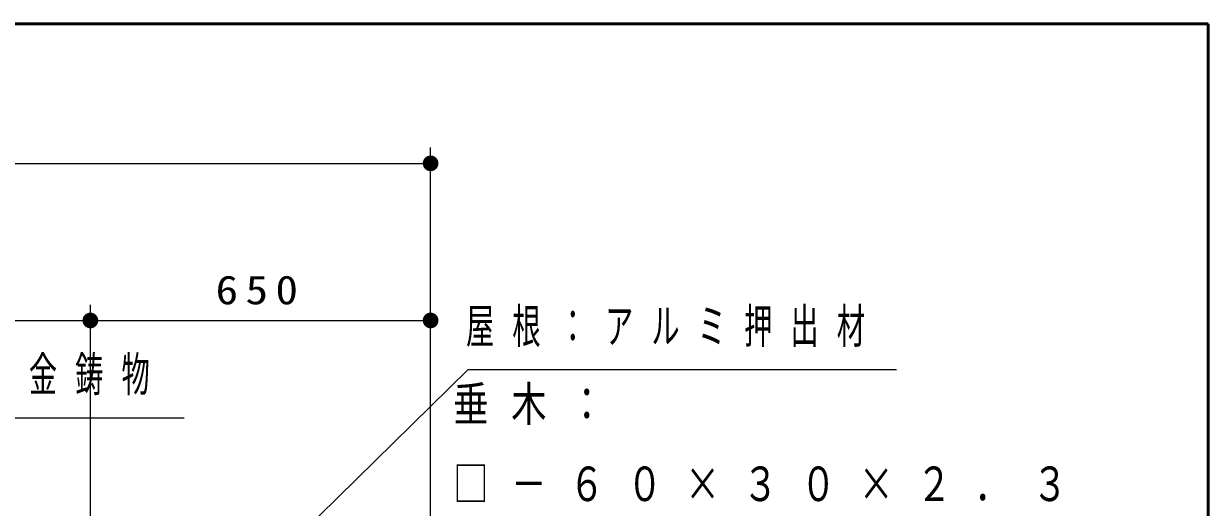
# Model space of a CAD drawing. Units: millimetres on the paper, with parts at other scales. Extents: x -385 to 8, y 0 to 267.
# Drawn here: x -75.4 to 0, y 236.2 to 267 of the extents above; entities that cross this region are included whole.
import ezdxf

# ---------------------------------------------------------------- set-up
doc = ezdxf.new("R2010")
doc.units = ezdxf.units.MM
doc.layers.add('LY_1', color=190, linetype='Continuous', lineweight=25)
doc.styles.add('ＭＳ ゴシック', font='')
doc.styles.get('ＭＳ ゴシック').set_extended_font_data('MS Gothic')

# ---------------------------------------------------------------- blocks, each defined once
blk = doc.blocks.new('filled_dot')
at = {"color": 0, "linetype": 'Continuous', "lineweight": -2, "const_width": 1.25}
blk.add_lwpolyline([(-0.625, 0, 1), (0.625, 0, 1)], format="xyb", close=True, dxfattribs=at)

msp = doc.modelspace()

# ---------------------------------------------------------------- linework, layer by layer
at = {"layer": 'LY_1', "color": 7, "lineweight": 50}
for p, q in [((0, 267), (-385, 267)), ((0, 0), (0, 267))]:
    msp.add_line(p, q, dxfattribs=at)
at = {"layer": 'LY_1', "color": 7, "lineweight": 13}
for p, q in [((-49.528, 220.186), (-49.528, 259.111)), ((-169.528, 258.111), (-49.528, 258.111)), ((-71.195, 232.063), (-71.195, 249.111)), ((-147.861, 248.111), (-71.195, 248.111)), ((-71.195, 248.111), (-49.528, 248.111))]:
    msp.add_line(p, q, dxfattribs=at)
for points in [[(-68.486, 224.023), (-47.128, 244.991), (-19.857, 244.991)], [(-108.812, 237.538), (-104.48, 241.904), (-65.214, 241.904)]]:
    msp.add_lwpolyline(points, dxfattribs=at)

# ---------------------------------------------------------------- block references
at = {"layer": 'LY_1', "color": 7, "lineweight": 13, "xscale": 0.4, "yscale": 0.4, "rotation": 180}
for p in [(-49.528, 258.111), (-71.195, 248.111), (-49.528, 248.111)]:
    msp.add_blockref('filled_dot', p, dxfattribs=at)

# ---------------------------------------------------------------- texts
at = {"layer": 'LY_1', "color": 7, "style": 'ＭＳ ゴシック'}
for s, insert, char_height, attachment_point in [('\\T1.33;\\W1.15;650', (-60.361, 249.111), 1.833, 8), ('\\T1.64;\\W0.6;屋根：アルミ押出材', (-47.274, 247.641), 2.199, 4), ('\\T1.64;\\W0.6;棟キャップ：アルミ合金鋳物', (-104.63, 244.554), 2.199, 4), ('\\T1.64;\\W0.75;垂木：', (-48.088, 242.684), 2.199, 4), ('\\T1.64;\\W0.75;□－６０×３０×２．３', (-48.088, 237.684), 2.199, 4)]:
    msp.add_mtext(s, dxfattribs=dict(at, insert=insert, char_height=char_height, attachment_point=attachment_point))

doc.saveas('drawing.dxf')
